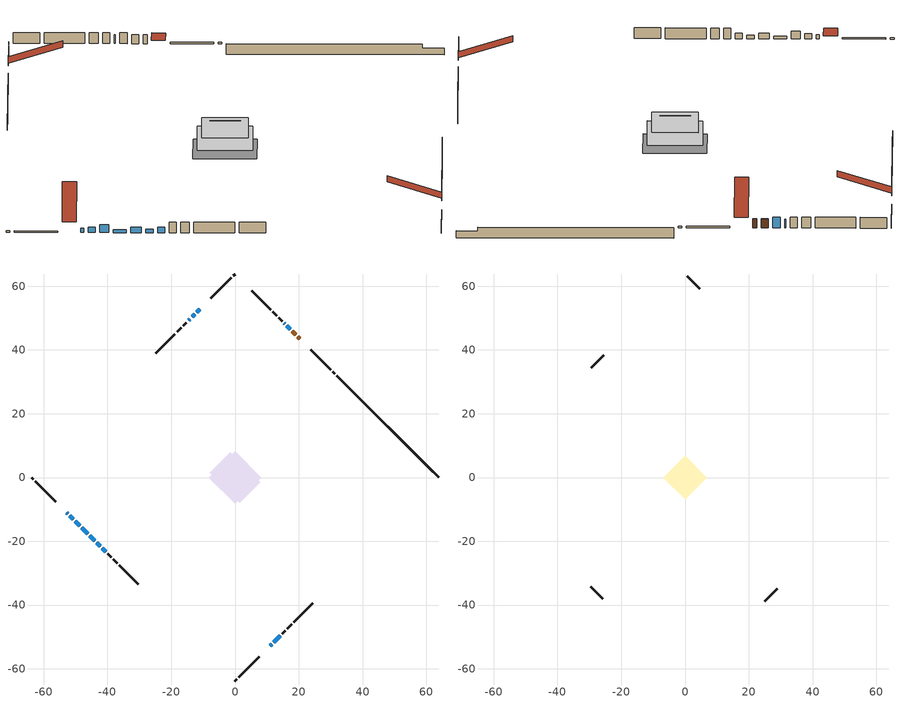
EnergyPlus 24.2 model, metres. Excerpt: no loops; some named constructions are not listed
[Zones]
conditioned space
 floor outside (Floor1 construction): -0.75,0 0,0.75 0.75,0 0,-0.75 z0.61
 floor outside (Floor2 construction): -0.91,0 0,0.91 0.91,0 0,-0.91 z0.61
 floor adiabatic (AdiabaticFloorConstruction): -8.15,0 0,8.15 8.15,0 0,-8.15 z0.61
 floor foundation (Slab1 construction): -7.97,1.41 -1.41,7.97 7.97,-1.41 1.41,-7.97 z-1.83
 wall outside (RimJoist1 construction): 0,-63.81 0.58,-63.23 / -63.81,0 -63.23,-0.58 / 0,63.81 -0.58,63.23 / 31.26,32.55 30.68,33.13 z0.61:0.91
 wall outside (RimJoist2 construction): 1.24,-62.58 7.57,-56.24 / -62.58,-1.24 -56.24,-7.57 / -1.24,62.58 -7.57,56.24 / 30.02,33.79 23.68,40.13 z0.61:0.91
 wall outside (AdiabaticWallConstruction 1): 20.27,43.54 19.7,44.12 / 19.04,44.77 18,45.81 z0.61:2.64
 wall outside (AdiabaticWallConstruction): -52.83,-10.99 -52.43,-11.38 / 10.99,-52.83 11.53,-52.28 z0.61:1.53; -51.77,-12.04 -50.7,-13.12 / -14.13,49.68 -14.57,49.25 / -45.49,-18.32 -43.98,-19.83 / -41.59,-22.22 -40.51,-23.3 z0.61:1.83; -50.04,-13.77 -48.75,-15.07 z0.61:2.34; 17.35,46.47 16.27,47.55 z0.61:3.05; -10.99,52.83 -11.96,51.85 / -48.09,-15.72 -46.15,-17.66 / 12.18,-51.63 14.12,-49.69 z0.61:1.22; -12.61,51.2 -13.48,50.34 z0.61:1.68; 15.61,48.2 15.43,48.38 z0.61:2.64; -43.33,-20.49 -42.25,-21.56 z0.61:1.37
 wall outside (Wall1 construction): 14.78,-49.03 15.79,-48.02 / -39.86,-23.96 -38.84,-24.97 / -15.22,48.59 -16.24,47.58 / 14.77,49.04 13.76,50.05 z0.61:3.05
 wall outside (Wall2 construction): 16.45,-47.36 17.72,-46.09 / -38.19,-25.63 -36.91,-26.9 / -16.89,46.92 -18.17,45.65 / 13.1,50.71 11.83,51.98 z0.61:3.05
 wall outside (Wall3 construction): 18.38,-45.43 24.35,-39.46 / -36.26,-27.56 -30.29,-33.52 / -18.82,44.99 -24.79,39.02 / 11.17,52.64 5.21,58.61 z0.61:3.05
 wall foundation (FoundationWall1 construction): 31.92,31.9,-1.83 31.92,31.9,0.61 60.62,3.19,0.61 60.62,3.19,-0.32 63.81,0,-0.32 63.81,0,-1.83
 window (WindowConstruction 10): -52.82,-10.99 -52.43,-11.38 z0.61:1.52
 window (WindowConstruction 6): -51.77,-12.04 -50.7,-13.12 z0.61:1.83
 window (WindowConstruction 7): -50.04,-13.77 -48.75,-15.07 z0.61:2.34
 window (WindowConstruction 8): 10.99,-52.82 11.53,-52.29 z0.61:1.52
 window (WindowConstruction 9): 17.35,46.47 16.27,47.55 z0.61:3.05
 window (WindowConstruction 11): -10.99,52.82 -11.96,51.85 z0.61:1.22
 window (WindowConstruction 12): -48.09,-15.72 -46.15,-17.66 z0.61:1.22
 window (WindowConstruction 13): 12.18,-51.63 14.12,-49.69 z0.61:1.22
 window (WindowConstruction): -12.61,51.2 -13.48,50.34 z0.61:1.68
 window (WindowConstruction 1): 15.61,48.2 15.43,48.38 z0.61:2.64
 window (WindowConstruction 2): -14.13,49.68 -14.56,49.25 z0.61:1.83
 window (WindowConstruction 3): -45.49,-18.32 -43.98,-19.83 z0.61:1.83
 window (WindowConstruction 4): -43.33,-20.49 -42.25,-21.56 z0.61:1.37
 window (WindowConstruction 5): -41.59,-22.22 -40.51,-23.3 z0.61:1.83
 door (Door): 20.27,43.54 19.7,44.12 z0.61:2.64
 door (Door 1): 19.04,44.77 18,45.81 z0.61:2.64
 ceiling adiabatic (AdiabaticFloorConstruction): 0,-8.15 8.15,0 0,8.15 -8.15,0 z0.61
attic - vented
 floor to conditioned space (Floor3 construction Reversed): -6.82,0 0,6.82 6.82,0 0,-6.82 z3.05
 floor to conditioned space (Floor4 construction Reversed): -4.56,0 0,4.56 4.56,0 0,-4.56 z3.05
 wall outside (Wall4 construction): 25.01,-38.81 28.9,-34.91 / -29.63,-34.18 -25.74,-38.07 / -25.45,38.36 -29.34,34.47 / 4.55,59.26 0.66,63.16 z0.61:3.05
 roof outside (Roof1 construction): 10.33,-53.48,3.05 2.36,-45.51,6.8 0.26,-47.61,6.8 8.23,-55.58,3.05; -53.48,-10.33,3.05 -45.51,-2.36,6.8 -47.61,-0.26,6.8 -55.58,-8.23,3.05; -10.33,53.48,3.05 -2.36,45.51,6.8 -0.26,47.61,6.8 -8.23,55.58,3.05; 20.93,42.89,3.05 12.96,34.92,6.8 15.06,32.82,6.8 23.03,40.79,3.05
[Material] Roughness=Rough; Thermal Absorptance=0.9
Name | Thickness {m} | Conductivity {W/m-K} | Density {kg/m3} | Specific Heat {J/kg-K} | Solar Absorptance | Visible Absorptance
ceiling loosefill ins | 0.169333 | 0.0480833 | 16.02 | 1046.75 | 0.7 | 0.7
ceiling stud and cavity | 0.1397 | 0.0776294 | 65.682 | 1177.47 | 0.7 | 0.7
ceiling stud and cavity 1 | 0.1397 | 0.0868022 | 65.682 | 1177.47 | 0.7 | 0.7
gypsum board | 0.0127 | 0.160291 | 801 | 837.4 | 0.6 | 0.6
[Construction]
Floor3 construction: ceiling loosefill ins, ceiling stud and cavity, gypsum board
Floor4 construction: ceiling loosefill ins, ceiling stud and cavity 1, gypsum board
[EnergyManagementSystem:Program]
infil_program: Set p_m = 0.14; Set p_s = 0.22; Set s_m = 270; Set s_s = 370; Set z_m = 9.99744; Set z_s = 3.4388894913235166; Set f_t = (((s_m/z_m)^p_m)*((z_s/s_s)^p_s)); Set Tdiff = tin_s-tout_s; Set dT = @Abs Tdiff; Set c = 0.0415; Set Cs = 0.0772; Set Cw = 0.1404; Set n = 0.65; Set sft = (f_t*0.54); Set temp1 = ((c*Cw)*((sft*site_vw_s)^(2*n)))^2; Set Qinf = (((c*Cs*(dT^n))^2)+temp1)^0.5; Set Qinf = (@Max Qinf 0); Set mech_vent_house_fan_sensible_load_act = 0.0; Set mech_vent_house_fan_latent_load_act = 0.0; Set OASupInPb = out_pb_s; Set OASupInTemp = tout_s; Set OASupInW = out_wt_s; Set OASupRho = (@RhoAirFnPbTdbW OASupInPb OASupInTemp OASupInW); Set OASupCp = (@CpAirFnW OASupInW); Set OASupInEnth = (@HFnTdbW OASupInTemp OASupInW); Set ZoneTemp = tin_s; Set ZoneW = win_s; Set ZoneCp = (@CpAirFnW ZoneW); Set ZoneAirEnth = (@HFnTdbW ZoneTemp ZoneW); Set mech_vent_house_fan_cfis_act = 0.0; Set QWHV_cfis_sup = 0.0; Set QWHV_cfis_suppl_sup = 0.0; Set QWHV_cfis_suppl_exh = 0.0; Set Qrange = 0; Set Qbath = 0; Set Qdryer = 0; Set Qdryer = Qdryer + 0.00308 * clothes_dryer_exhaust_0_sch_s; Set QWHV_sup = 0.0; Set QWHV_exh = 0.0; Set Qsupply = QWHV_sup + QWHV_cfis_sup + QWHV_cfis_suppl_sup; Set Qexhaust = Qrange + Qbath + Qdryer + QWHV_exh + QWHV_cfis_suppl_exh; Set Qfan = (@Max Qexhaust Qsupply); Set Qducts = 0; If Qducts < 0; Set Qsupply = Qsupply - Qducts; Else; Set Qexhaust = Qexhaust + Qducts; EndIf; Set Qfan_with_ducts = (@Max Qexhaust Qsupply); Set Qimb = (@Abs (Qsupply - Qexhaust)); If Qinf + Qimb > 0; Set Qtot = Qfan_with_ducts + (Qinf^2) / (Qinf + Qimb); Else; Set Qtot = Qfan_with_ducts; EndIf; Set Qinf_adj = Qtot - Qfan; Set infil_flow_act = Qinf_adj; Set infil_program_Qinf = Qinf_adj; Set infil_program_Qfan = Qfan; Set Qload = Qfan; Set Effectiveness_Sens = 0.0; Set Effectiveness_Lat = 0.0; Set Fan_MFR = Qload * OASupRho; Set ZoneInEnth = OASupInEnth; Set ZoneInTemp = OASupInTemp; Set FanTotalToCond = Fan_MFR * (ZoneInEnth - ZoneAirEnth); Set FanSensToCond = Fan_MFR * ZoneCp * (ZoneInTemp - ZoneTemp); Set FanLatToCond = FanTotalToCond - FanSensToCond; Set mech_vent_house_fan_sensible_load_act = mech_vent_house_fan_sensible_load_act + FanSensToCond; Set mech_vent_house_fan_latent_load_act = mech_vent_house_fan_latent_load_act + FanLatToCond
water_heater_EC_adj: If WarmupFlag == 0; Set dhw_e_cons = water_heater_energy + water_heater_on_cycle_parasitic + water_heater_off_cycle_parasitic; Set water_heater_ec_adj_act = 0.0 * dhw_e_cons / 1; EndIf
[EnergyManagementSystem:ProgramCallingManager]
component_loads_program_calling_manager: EndOfZoneTimestepAfterZoneReporting; component_loads_program
fridge_schedule_program_calling_manager: BeginZoneTimestepAfterInitHeatBalance; fridge_schedule_program
furnace_supply_fan_disaggregate_program_calling_manager: EndOfSystemTimestepBeforeHVACReporting; furnace_supply_fan_disaggregate_program
infil_program_calling_manager: BeginZoneTimestepAfterInitHeatBalance; infil_program
natural_vent_program_calling_manager: BeginZoneTimestepAfterInitHeatBalance; natural_vent_program
total_airflows_program_calling_manager: EndOfZoneTimestepAfterZoneReporting; total_airflows_program
total_loads_program_calling_manager: EndOfZoneTimestepAfterZoneReporting; total_loads_program
unmet_hours_program_calling_manager: EndOfZoneTimestepBeforeZoneReporting; unmet_hours_program
water_heater_EC_adj_ProgramManager: EndOfSystemTimestepBeforeHVACReporting; water_heater_EC_adj
[EnergyManagementSystem:OutputVariable] Type of Data in Variable=Summed
Name | EMS Variable | Update Frequency | EMS Program or Subroutine | Units
furnace supply fan disaggregate htg primary | furnace_supply_fan_primary_htg | SystemTimestep | furnace_supply_fan_disaggregate_program | J
loads_htg_tot_peakload_outvar; loads_htg_tot_annual_outvar; Energy Management System Output Variable 1; Energy Management System Output Variable 45 | loads_htg_tot | ZoneTimestep | total_loads_program | J
loads_clg_tot_peakload_outvar; loads_clg_tot_annual_outvar; Energy Management System Output Variable 2; Energy Management System Output Variable 46 | loads_clg_tot | ZoneTimestep | total_loads_program | J
htg_unmet_hours_annual_outvar; Energy Management System Output Variable 3 | htg_unmet_hours | ZoneTimestep | unmet_hours_program | hr
clg_unmet_hours_annual_outvar; Energy Management System Output Variable 4 | clg_unmet_hours | ZoneTimestep | unmet_hours_program | hr
loads_htg_roofs_annual_outvar; Energy Management System Output Variable 5 | loads_htg_roofs | ZoneTimestep | component_loads_program | J
loads_htg_ceilings_annual_outvar; Energy Management System Output Variable 6 | loads_htg_ceilings | ZoneTimestep | component_loads_program | J
loads_htg_walls_annual_outvar; Energy Management System Output Variable 7 | loads_htg_walls | ZoneTimestep | component_loads_program | J
loads_htg_rim_joists_annual_outvar; Energy Management System Output Variable 8 | loads_htg_rim_joists | ZoneTimestep | component_loads_program | J
loads_htg_foundation_walls_annual_outvar; Energy Management System Output Variable 9 | loads_htg_foundation_walls | ZoneTimestep | component_loads_program | J
loads_htg_doors_annual_outvar; Energy Management System Output Variable 10 | loads_htg_doors | ZoneTimestep | component_loads_program | J
loads_htg_windows_conduction_annual_outvar; Energy Management System Output Variable 11 | loads_htg_windows_conduction | ZoneTimestep | component_loads_program | J
loads_htg_windows_solar_annual_outvar; Energy Management System Output Variable 12 | loads_htg_windows_solar | ZoneTimestep | component_loads_program | J
loads_htg_skylights_conduction_annual_outvar; Energy Management System Output Variable 13 | loads_htg_skylights_conduction | ZoneTimestep | component_loads_program | J
loads_htg_skylights_solar_annual_outvar; Energy Management System Output Variable 14 | loads_htg_skylights_solar | ZoneTimestep | component_loads_program | J
loads_htg_floors_annual_outvar; Energy Management System Output Variable 15 | loads_htg_floors | ZoneTimestep | component_loads_program | J
loads_htg_slabs_annual_outvar; Energy Management System Output Variable 16 | loads_htg_slabs | ZoneTimestep | component_loads_program | J
loads_htg_internal_mass_annual_outvar; Energy Management System Output Variable 17 | loads_htg_internal_mass | ZoneTimestep | component_loads_program | J
loads_htg_infil_annual_outvar; Energy Management System Output Variable 18 | loads_htg_infil | ZoneTimestep | component_loads_program | J
loads_htg_natvent_annual_outvar; Energy Management System Output Variable 19 | loads_htg_natvent | ZoneTimestep | component_loads_program | J
loads_htg_mechvent_annual_outvar; Energy Management System Output Variable 20 | loads_htg_mechvent | ZoneTimestep | component_loads_program | J
loads_htg_whf_annual_outvar; Energy Management System Output Variable 21 | loads_htg_whf | ZoneTimestep | component_loads_program | J
loads_htg_ducts_annual_outvar; Energy Management System Output Variable 22 | loads_htg_ducts | ZoneTimestep | component_loads_program | J
loads_htg_intgains_annual_outvar; Energy Management System Output Variable 23 | loads_htg_intgains | ZoneTimestep | component_loads_program | J
loads_htg_lighting_annual_outvar; Energy Management System Output Variable 24 | loads_htg_lighting | ZoneTimestep | component_loads_program | J
loads_clg_roofs_annual_outvar; Energy Management System Output Variable 25 | loads_clg_roofs | ZoneTimestep | component_loads_program | J
loads_clg_ceilings_annual_outvar; Energy Management System Output Variable 26 | loads_clg_ceilings | ZoneTimestep | component_loads_program | J
loads_clg_walls_annual_outvar; Energy Management System Output Variable 27 | loads_clg_walls | ZoneTimestep | component_loads_program | J
loads_clg_rim_joists_annual_outvar; Energy Management System Output Variable 28 | loads_clg_rim_joists | ZoneTimestep | component_loads_program | J
loads_clg_foundation_walls_annual_outvar; Energy Management System Output Variable 29 | loads_clg_foundation_walls | ZoneTimestep | component_loads_program | J
loads_clg_doors_annual_outvar; Energy Management System Output Variable 30 | loads_clg_doors | ZoneTimestep | component_loads_program | J
loads_clg_windows_conduction_annual_outvar; Energy Management System Output Variable 31 | loads_clg_windows_conduction | ZoneTimestep | component_loads_program | J
loads_clg_windows_solar_annual_outvar; Energy Management System Output Variable 32 | loads_clg_windows_solar | ZoneTimestep | component_loads_program | J
loads_clg_skylights_conduction_annual_outvar; Energy Management System Output Variable 33 | loads_clg_skylights_conduction | ZoneTimestep | component_loads_program | J
loads_clg_skylights_solar_annual_outvar; Energy Management System Output Variable 34 | loads_clg_skylights_solar | ZoneTimestep | component_loads_program | J
loads_clg_floors_annual_outvar; Energy Management System Output Variable 35 | loads_clg_floors | ZoneTimestep | component_loads_program | J
loads_clg_slabs_annual_outvar; Energy Management System Output Variable 36 | loads_clg_slabs | ZoneTimestep | component_loads_program | J
loads_clg_internal_mass_annual_outvar; Energy Management System Output Variable 37 | loads_clg_internal_mass | ZoneTimestep | component_loads_program | J
loads_clg_infil_annual_outvar; Energy Management System Output Variable 38 | loads_clg_infil | ZoneTimestep | component_loads_program | J
loads_clg_natvent_annual_outvar; Energy Management System Output Variable 39 | loads_clg_natvent | ZoneTimestep | component_loads_program | J
loads_clg_mechvent_annual_outvar; Energy Management System Output Variable 40 | loads_clg_mechvent | ZoneTimestep | component_loads_program | J
loads_clg_whf_annual_outvar; Energy Management System Output Variable 41 | loads_clg_whf | ZoneTimestep | component_loads_program | J
loads_clg_ducts_annual_outvar; Energy Management System Output Variable 42 | loads_clg_ducts | ZoneTimestep | component_loads_program | J
loads_clg_intgains_annual_outvar; Energy Management System Output Variable 43 | loads_clg_intgains | ZoneTimestep | component_loads_program | J
loads_clg_lighting_annual_outvar; Energy Management System Output Variable 44 | loads_clg_lighting | ZoneTimestep | component_loads_program | J
[Schedule:Day:Interval]
interior lighting schedule day: No, 01:00, 0.108182, 04:00, 0.0901515, 05:00, 0.0991667, 06:00, 0.162273, 07:00, 0.270455, 08:00, 0.342576, 10:00, 0.369621, 11:00, 0.351591, 12:00, 0.333561, 13:00, 0.324545, 14:00, 0.31553, 15:00, 0.333561, 16:00, 0.369621, 17:00, 0.450758, 18:00, 0.585985, 19:00, 0.775303, 20:00, 0.955606, 21:00, 0.991667, 22:00, 0.712197, 23:00, 0.360606, 24:00, 0.162273
interior lighting schedule day 1: No, 01:00, 0.100909, 04:00, 0.0840909, 05:00, 0.0925, 06:00, 0.151364, 07:00, 0.252273, 08:00, 0.319545, 10:00, 0.344773, 11:00, 0.327955, 12:00, 0.311136, 13:00, 0.302727, 14:00, 0.294318, 15:00, 0.311136, 16:00, 0.344773, 17:00, 0.420455, 18:00, 0.546591, 19:00, 0.723182, 20:00, 0.891364, 21:00, 0.925, 22:00, 0.664318, 23:00, 0.336364, 24:00, 0.151364
interior lighting schedule day 2: No, 01:00, 0.0927273, 04:00, 0.0772727, 05:00, 0.085, 06:00, 0.139091, 07:00, 0.231818, 08:00, 0.293636, 10:00, 0.316818, 11:00, 0.301364, 12:00, 0.285909, 13:00, 0.278182, 14:00, 0.270455, 15:00, 0.285909, 16:00, 0.316818, 17:00, 0.386364, 18:00, 0.502273, 19:00, 0.664545, 20:00, 0.819091, 21:00, 0.85, 22:00, 0.610455, 23:00, 0.309091, 24:00, 0.139091
interior lighting schedule day 3: No, 01:00, 0.0845455, 04:00, 0.0704545, 05:00, 0.0775, 06:00, 0.126818, 07:00, 0.211364, 08:00, 0.267727, 10:00, 0.288864, 11:00, 0.274773, 12:00, 0.260682, 13:00, 0.253636, 14:00, 0.246591, 15:00, 0.260682, 16:00, 0.288864, 17:00, 0.352273, 18:00, 0.457955, 19:00, 0.605909, 20:00, 0.746818, 21:00, 0.775, 22:00, 0.556591, 23:00, 0.281818, 24:00, 0.126818
interior lighting schedule day 4: No, 01:00, 0.0763636, 04:00, 0.0636364, 05:00, 0.07, 06:00, 0.114545, 07:00, 0.190909, 08:00, 0.241818, 10:00, 0.260909, 11:00, 0.248182, 12:00, 0.235455, 13:00, 0.229091, 14:00, 0.222727, 15:00, 0.235455, 16:00, 0.260909, 17:00, 0.318182, 18:00, 0.413636, 19:00, 0.547273, 20:00, 0.674545, 21:00, 0.7, 22:00, 0.502727, 23:00, 0.254545, 24:00, 0.114545
interior lighting schedule day 5: No, 01:00, 0.0727273, 04:00, 0.0606061, 05:00, 0.0666667, 06:00, 0.109091, 07:00, 0.181818, 08:00, 0.230303, 10:00, 0.248485, 11:00, 0.236364, 12:00, 0.224242, 13:00, 0.218182, 14:00, 0.212121, 15:00, 0.224242, 16:00, 0.248485, 17:00, 0.30303, 18:00, 0.393939, 19:00, 0.521212, 20:00, 0.642424, 21:00, 0.666667, 22:00, 0.478788, 23:00, 0.242424, 24:00, 0.109091
interior lighting schedule day 6: No, 01:00, 0.0745455, 04:00, 0.0621212, 05:00, 0.0683333, 06:00, 0.111818, 07:00, 0.186364, 08:00, 0.236061, 10:00, 0.254697, 11:00, 0.242273, 12:00, 0.229848, 13:00, 0.223636, 14:00, 0.217424, 15:00, 0.229848, 16:00, 0.254697, 17:00, 0.310606, 18:00, 0.403788, 19:00, 0.534242, 20:00, 0.658485, 21:00, 0.683333, 22:00, 0.490758, 23:00, 0.248485, 24:00, 0.111818
interior lighting schedule day 7: No, 01:00, 0.08, 04:00, 0.0666667, 05:00, 0.0733333, 06:00, 0.12, 07:00, 0.2, 08:00, 0.253333, 10:00, 0.273333, 11:00, 0.26, 12:00, 0.246667, 13:00, 0.24, 14:00, 0.233333, 15:00, 0.246667, 16:00, 0.273333, 17:00, 0.333333, 18:00, 0.433333, 19:00, 0.573333, 20:00, 0.706667, 21:00, 0.733333, 22:00, 0.526667, 23:00, 0.266667, 24:00, 0.12
interior lighting schedule day 8: No, 01:00, 0.0890909, 04:00, 0.0742424, 05:00, 0.0816667, 06:00, 0.133636, 07:00, 0.222727, 08:00, 0.282121, 10:00, 0.304394, 11:00, 0.289545, 12:00, 0.274697, 13:00, 0.267273, 14:00, 0.259848, 15:00, 0.274697, 16:00, 0.304394, 17:00, 0.371212, 18:00, 0.482576, 19:00, 0.638485, 20:00, 0.78697, 21:00, 0.816667, 22:00, 0.586515, 23:00, 0.29697, 24:00, 0.133636
interior lighting schedule day 9: No, 01:00, 0.0972727, 04:00, 0.0810606, 05:00, 0.0891667, 06:00, 0.145909, 07:00, 0.243182, 08:00, 0.30803, 10:00, 0.332348, 11:00, 0.316136, 12:00, 0.299924, 13:00, 0.291818, 14:00, 0.283712, 15:00, 0.299924, 16:00, 0.332348, 17:00, 0.405303, 18:00, 0.526894, 19:00, 0.697121, 20:00, 0.859242, 21:00, 0.891667, 22:00, 0.640379, 23:00, 0.324242, 24:00, 0.145909
interior lighting schedule day 10: No, 01:00, 0.105455, 04:00, 0.0878788, 05:00, 0.0966667, 06:00, 0.158182, 07:00, 0.263636, 08:00, 0.333939, 10:00, 0.360303, 11:00, 0.342727, 12:00, 0.325152, 13:00, 0.316364, 14:00, 0.307576, 15:00, 0.325152, 16:00, 0.360303, 17:00, 0.439394, 18:00, 0.571212, 19:00, 0.755758, 20:00, 0.931515, 21:00, 0.966667, 22:00, 0.694242, 23:00, 0.351515, 24:00, 0.158182
interior lighting schedule day 11: No, 01:00, 0.109091, 04:00, 0.0909091, 05:00, 0.1, 06:00, 0.163636, 07:00, 0.272727, 08:00, 0.345455, 10:00, 0.372727, 11:00, 0.354545, 12:00, 0.336364, 13:00, 0.327273, 14:00, 0.318182, 15:00, 0.336364, 16:00, 0.372727, 17:00, 0.454545, 18:00, 0.590909, 19:00, 0.781818, 20:00, 0.963636, 21:00, 1, 22:00, 0.718182, 23:00, 0.363636, 24:00, 0.163636
interior lighting schedule default day; occupants schedule default day; clothes dryer schedule default day; cooking range schedule default day; misc plug loads schedule default day; general water use schedule default day; clothes dryer exhaust 0 schedule default day; cooling season schedule day; cooling season schedule day 2; cooling season schedule default day; exterior lighting schedule default day; natural vent schedule default day: No, 24:00, 0
occupants schedule day: No, 05:00, 0.426829, 06:00, 0.719512, 07:00, 1, 08:00, 0.670732, 09:00, 0.329268, 14:00, 0.170732, 15:00, 0.231707, 16:00, 0.329268, 17:00, 0.5, 18:00, 0.670732, 19:00, 0.829268, 21:00, 1, 22:00, 0.853659, 23:00, 0.646341, 24:00, 0.426829
clothes dryer schedule day; clothes dryer exhaust 0 schedule day: No, 01:00, 0.123457, 02:00, 0.0740741, 03:00, 0.0493827, 04:00, 0.0246914, 05:00, 0.0493827, 06:00, 0.0740741, 07:00, 0.197531, 08:00, 0.395062, 09:00, 0.592593, 10:00, 0.839506, 11:00, 0.962963, 12:00, 1, 13:00, 0.91358, 14:00, 0.82716, 15:00, 0.716049, 16:00, 0.753086, 17:00, 0.679012, 18:00, 0.666667, 20:00, 0.62963, 21:00, 0.641975, 22:00, 0.666667, 23:00, 0.54321, 24:00, 0.296296
cooking range schedule day: No, 05:00, 0.0597015, 06:00, 0.11194, 07:00, 0.171642, 08:00, 0.291045, 11:00, 0.343284, 12:00, 0.402985, 13:00, 0.462687, 14:00, 0.343284, 15:00, 0.291045, 16:00, 0.402985, 17:00, 0.567164, 18:00, 1, 19:00, 0.850746, 20:00, 0.432836, 21:00, 0.291045, 22:00, 0.231343, 23:00, 0.171642, 24:00, 0.11194
misc plug loads schedule day: No, 06:00, 0.705882, 07:00, 0.745098, 08:00, 0.803922, 15:00, 0.823529, 16:00, 0.862745, 17:00, 0.921569, 18:00, 0.980392, 19:00, 1, 20:00, 0.980392, 21:00, 0.941176, 22:00, 0.862745, 23:00, 0.784314, 24:00, 0.72549
general water use schedule day: No, 01:00, 0.315068, 03:00, 0.287671, 04:00, 0.342466, 05:00, 0.369863, 06:00, 0.520548, 07:00, 0.60274, 08:00, 0.534247, 10:00, 0.506849, 11:00, 0.465753, 14:00, 0.479452, 15:00, 0.534247, 16:00, 0.589041, 17:00, 0.69863, 18:00, 0.876712, 19:00, 0.890411, 20:00, 0.986301, 21:00, 1, 22:00, 0.863014, 23:00, 0.616438, 24:00, 0.465753
cooling season schedule day 1: No, 24:00, 1
exterior lighting schedule day: No, 01:00, 0.566667, 03:00, 0.524167, 05:00, 0.495833, 06:00, 0.5525, 07:00, 0.623333, 08:00, 0.580833, 09:00, 0.439167, 10:00, 0.354167, 12:00, 0.34, 13:00, 0.354167, 14:00, 0.396667, 15:00, 0.425, 16:00, 0.495833, 17:00, 0.623333, 18:00, 0.793333, 19:00, 0.906667, 20:00, 0.963333, 21:00, 0.991667, 22:00, 0.920833, 23:00, 0.793333, 24:00, 0.665833
exterior lighting schedule day 1: No, 01:00, 0.528571, 03:00, 0.488929, 05:00, 0.4625, 06:00, 0.515357, 07:00, 0.581429, 08:00, 0.541786, 09:00, 0.409643, 10:00, 0.330357, 12:00, 0.317143, 13:00, 0.330357, 14:00, 0.37, 15:00, 0.396429, 16:00, 0.4625, 17:00, 0.581429, 18:00, 0.74, 19:00, 0.845714, 20:00, 0.898571, 21:00, 0.925, 22:00, 0.858929, 23:00, 0.74, 24:00, 0.621071
exterior lighting schedule day 10: No, 01:00, 0.552381, 03:00, 0.510952, 05:00, 0.483333, 06:00, 0.538571, 07:00, 0.607619, 08:00, 0.56619, 09:00, 0.428095, 10:00, 0.345238, 12:00, 0.331429, 13:00, 0.345238, 14:00, 0.386667, 15:00, 0.414286, 16:00, 0.483333, 17:00, 0.607619, 18:00, 0.773333, 19:00, 0.88381, 20:00, 0.939048, 21:00, 0.966667, 22:00, 0.897619, 23:00, 0.773333, 24:00, 0.649048
exterior lighting schedule day 11: No, 01:00, 0.571429, 03:00, 0.528571, 05:00, 0.5, 06:00, 0.557143, 07:00, 0.628571, 08:00, 0.585714, 09:00, 0.442857, 10:00, 0.357143, 12:00, 0.342857, 13:00, 0.357143, 14:00, 0.4, 15:00, 0.428571, 16:00, 0.5, 17:00, 0.628571, 18:00, 0.8, 19:00, 0.914286, 20:00, 0.971429, 21:00, 1, 22:00, 0.928571, 23:00, 0.8, 24:00, 0.671429
exterior lighting schedule day 2: No, 01:00, 0.485714, 03:00, 0.449286, 05:00, 0.425, 06:00, 0.473571, 07:00, 0.534286, 08:00, 0.497857, 09:00, 0.376429, 10:00, 0.303571, 12:00, 0.291429, 13:00, 0.303571, 14:00, 0.34, 15:00, 0.364286, 16:00, 0.425, 17:00, 0.534286, 18:00, 0.68, 19:00, 0.777143, 20:00, 0.825714, 21:00, 0.85, 22:00, 0.789286, 23:00, 0.68, 24:00, 0.570714
exterior lighting schedule day 3: No, 01:00, 0.442857, 03:00, 0.409643, 05:00, 0.3875, 06:00, 0.431786, 07:00, 0.487143, 08:00, 0.453929, 09:00, 0.343214, 10:00, 0.276786, 12:00, 0.265714, 13:00, 0.276786, 14:00, 0.31, 15:00, 0.332143, 16:00, 0.3875, 17:00, 0.487143, 18:00, 0.62, 19:00, 0.708571, 20:00, 0.752857, 21:00, 0.775, 22:00, 0.719643, 23:00, 0.62, 24:00, 0.520357
exterior lighting schedule day 4: No, 01:00, 0.4, 03:00, 0.37, 05:00, 0.35, 06:00, 0.39, 07:00, 0.44, 08:00, 0.41, 09:00, 0.31, 10:00, 0.25, 12:00, 0.24, 13:00, 0.25, 14:00, 0.28, 15:00, 0.3, 16:00, 0.35, 17:00, 0.44, 18:00, 0.56, 19:00, 0.64, 20:00, 0.68, 21:00, 0.7, 22:00, 0.65, 23:00, 0.56, 24:00, 0.47
exterior lighting schedule day 5: No, 01:00, 0.380952, 03:00, 0.352381, 05:00, 0.333333, 06:00, 0.371429, 07:00, 0.419048, 08:00, 0.390476, 09:00, 0.295238, 10:00, 0.238095, 12:00, 0.228571, 13:00, 0.238095, 14:00, 0.266667, 15:00, 0.285714, 16:00, 0.333333, 17:00, 0.419048, 18:00, 0.533333, 19:00, 0.609524, 20:00, 0.647619, 21:00, 0.666667, 22:00, 0.619048, 23:00, 0.533333, 24:00, 0.447619
exterior lighting schedule day 6: No, 01:00, 0.390476, 03:00, 0.36119, 05:00, 0.341667, 06:00, 0.380714, 07:00, 0.429524, 08:00, 0.400238, 09:00, 0.302619, 10:00, 0.244048, 12:00, 0.234286, 13:00, 0.244048, 14:00, 0.273333, 15:00, 0.292857, 16:00, 0.341667, 17:00, 0.429524, 18:00, 0.546667, 19:00, 0.624762, 20:00, 0.66381, 21:00, 0.683333, 22:00, 0.634524, 23:00, 0.546667, 24:00, 0.45881
exterior lighting schedule day 7: No, 01:00, 0.419048, 03:00, 0.387619, 05:00, 0.366667, 06:00, 0.408571, 07:00, 0.460952, 08:00, 0.429524, 09:00, 0.324762, 10:00, 0.261905, 12:00, 0.251429, 13:00, 0.261905, 14:00, 0.293333, 15:00, 0.314286, 16:00, 0.366667, 17:00, 0.460952, 18:00, 0.586667, 19:00, 0.670476, 20:00, 0.712381, 21:00, 0.733333, 22:00, 0.680952, 23:00, 0.586667, 24:00, 0.492381
exterior lighting schedule day 8: No, 01:00, 0.466667, 03:00, 0.431667, 05:00, 0.408333, 06:00, 0.455, 07:00, 0.513333, 08:00, 0.478333, 09:00, 0.361667, 10:00, 0.291667, 12:00, 0.28, 13:00, 0.291667, 14:00, 0.326667, 15:00, 0.35, 16:00, 0.408333, 17:00, 0.513333, 18:00, 0.653333, 19:00, 0.746667, 20:00, 0.793333, 21:00, 0.816667, 22:00, 0.758333, 23:00, 0.653333, 24:00, 0.548333
exterior lighting schedule day 9: No, 01:00, 0.509524, 03:00, 0.47131, 05:00, 0.445833, 06:00, 0.496786, 07:00, 0.560476, 08:00, 0.522262, 09:00, 0.394881, 10:00, 0.318452, 12:00, 0.305714, 13:00, 0.318452, 14:00, 0.356667, 15:00, 0.382143, 16:00, 0.445833, 17:00, 0.560476, 18:00, 0.713333, 19:00, 0.815238, 20:00, 0.86619, 21:00, 0.891667, 22:00, 0.827976, 23:00, 0.713333, 24:00, 0.59869
[Schedule:Week:Daily]
clothes dryer exhaust 0 schedule Week Rule - Jan1-Dec31: clothes dryer exhaust 0 schedule day, clothes dryer exhaust 0 schedule day, clothes dryer exhaust 0 schedule day, clothes dryer exhaust 0 schedule day, clothes dryer exhaust 0 schedule day, clothes dryer exhaust 0 schedule day, clothes dryer exhaust 0 schedule day, clothes dryer exhaust 0 schedule default day, clothes dryer exhaust 0 schedule default day, clothes dryer exhaust 0 schedule default day, clothes dryer exhaust 0 schedule default day, clothes dryer exhaust 0 schedule default day
cooling season schedule Week Rule - Jan1-May26: cooling season schedule day, cooling season schedule day, cooling season schedule day, cooling season schedule day, cooling season schedule day, cooling season schedule day, cooling season schedule day, cooling season schedule default day, cooling season schedule default day, cooling season schedule default day, cooling season schedule default day, cooling season schedule default day
cooling season schedule Week Rule - May27-Jun2: cooling season schedule day, cooling season schedule day, cooling season schedule day, cooling season schedule day, cooling season schedule day, cooling season schedule day 1, cooling season schedule day 1, cooling season schedule default day, cooling season schedule default day, cooling season schedule default day, cooling season schedule default day, cooling season schedule default day
cooling season schedule Week Rule - Jun3-Aug25: cooling season schedule day 1, cooling season schedule day 1, cooling season schedule day 1, cooling season schedule day 1, cooling season schedule day 1, cooling season schedule day 1, cooling season schedule day 1, cooling season schedule default day, cooling season schedule default day, cooling season schedule default day, cooling season schedule default day, cooling season schedule default day
cooling season schedule Week Rule - Aug26-Sep1: cooling season schedule day 1, cooling season schedule day 1, cooling season schedule day 1, cooling season schedule day 1, cooling season schedule day 1, cooling season schedule day 1, cooling season schedule day 2, cooling season schedule default day, cooling season schedule default day, cooling season schedule default day, cooling season schedule default day, cooling season schedule default day
cooling season schedule Week Rule - Sep2-Dec31: cooling season schedule day 2, cooling season schedule day 2, cooling season schedule day 2, cooling season schedule day 2, cooling season schedule day 2, cooling season schedule day 2, cooling season schedule day 2, cooling season schedule default day, cooling season schedule default day, cooling season schedule default day, cooling season schedule default day, cooling season schedule default day
exterior lighting schedule Week Rule - Sep2-Sep29: exterior lighting schedule day 8, exterior lighting schedule day 8, exterior lighting schedule day 8, exterior lighting schedule day 8, exterior lighting schedule day 8, exterior lighting schedule day 8, exterior lighting schedule day 8, exterior lighting schedule default day, exterior lighting schedule default day, exterior lighting schedule default day, exterior lighting schedule default day, exterior lighting schedule default day
exterior lighting schedule Week Rule - Sep30-Oct6: exterior lighting schedule day 8, exterior lighting schedule day 9, exterior lighting schedule day 9, exterior lighting schedule day 9, exterior lighting schedule day 9, exterior lighting schedule day 9, exterior lighting schedule day 9, exterior lighting schedule default day, exterior lighting schedule default day, exterior lighting schedule default day, exterior lighting schedule default day, exterior lighting schedule default day
exterior lighting schedule Week Rule - Oct7-Oct27: exterior lighting schedule day 9, exterior lighting schedule day 9, exterior lighting schedule day 9, exterior lighting schedule day 9, exterior lighting schedule day 9, exterior lighting schedule day 9, exterior lighting schedule day 9, exterior lighting schedule default day, exterior lighting schedule default day, exterior lighting schedule default day, exterior lighting schedule default day, exterior lighting schedule default day
exterior lighting schedule Week Rule - Oct28-Nov3: exterior lighting schedule day 9, exterior lighting schedule day 9, exterior lighting schedule day 9, exterior lighting schedule day 9, exterior lighting schedule day 10, exterior lighting schedule day 10, exterior lighting schedule day 10, exterior lighting schedule default day, exterior lighting schedule default day, exterior lighting schedule default day, exterior lighting schedule default day, exterior lighting schedule default day
exterior lighting schedule Week Rule - Nov4-Nov24: exterior lighting schedule day 10, exterior lighting schedule day 10, exterior lighting schedule day 10, exterior lighting schedule day 10, exterior lighting schedule day 10, exterior lighting schedule day 10, exterior lighting schedule day 10, exterior lighting schedule default day, exterior lighting schedule default day, exterior lighting schedule default day, exterior lighting schedule default day, exterior lighting schedule default day
exterior lighting schedule Week Rule - Nov25-Dec1: exterior lighting schedule day 10, exterior lighting schedule day 10, exterior lighting schedule day 10, exterior lighting schedule day 10, exterior lighting schedule day 10, exterior lighting schedule day 10, exterior lighting schedule day 11, exterior lighting schedule default day, exterior lighting schedule default day, exterior lighting schedule default day, exterior lighting schedule default day, exterior lighting schedule default day
exterior lighting schedule Week Rule - Dec2-Dec31: exterior lighting schedule day 11, exterior lighting schedule day 11, exterior lighting schedule day 11, exterior lighting schedule day 11, exterior lighting schedule day 11, exterior lighting schedule day 11, exterior lighting schedule day 11, exterior lighting schedule default day, exterior lighting schedule default day, exterior lighting schedule default day, exterior lighting schedule default day, exterior lighting schedule default day
natural vent schedule Week Rule - Jan1-Dec31: natural vent schedule default day, natural vent schedule default day, natural vent schedule default day, natural vent schedule default day, natural vent schedule default day, natural vent schedule default day, natural vent schedule default day, natural vent schedule default day, natural vent schedule default day, natural vent schedule default day, natural vent schedule default day, natural vent schedule default day
[Schedule:Year]
clothes dryer exhaust 0 schedule: clothes dryer exhaust 0 schedule Week Rule - Jan1-Dec31, 1, 1, 12, 31
cooling season schedule: cooling season schedule Week Rule - Jan1-May26, 1, 1, 5, 26, cooling season schedule Week Rule - May27-Jun2, 5, 27, 6, 2, cooling season schedule Week Rule - Jun3-Aug25, 6, 3, 8, 25, cooling season schedule Week Rule - Aug26-Sep1, 8, 26, 9, 1, cooling season schedule Week Rule - Sep2-Dec31, 9, 2, 12, 31
natural vent schedule: natural vent schedule Week Rule - Jan1-Dec31, 1, 1, 12, 31
